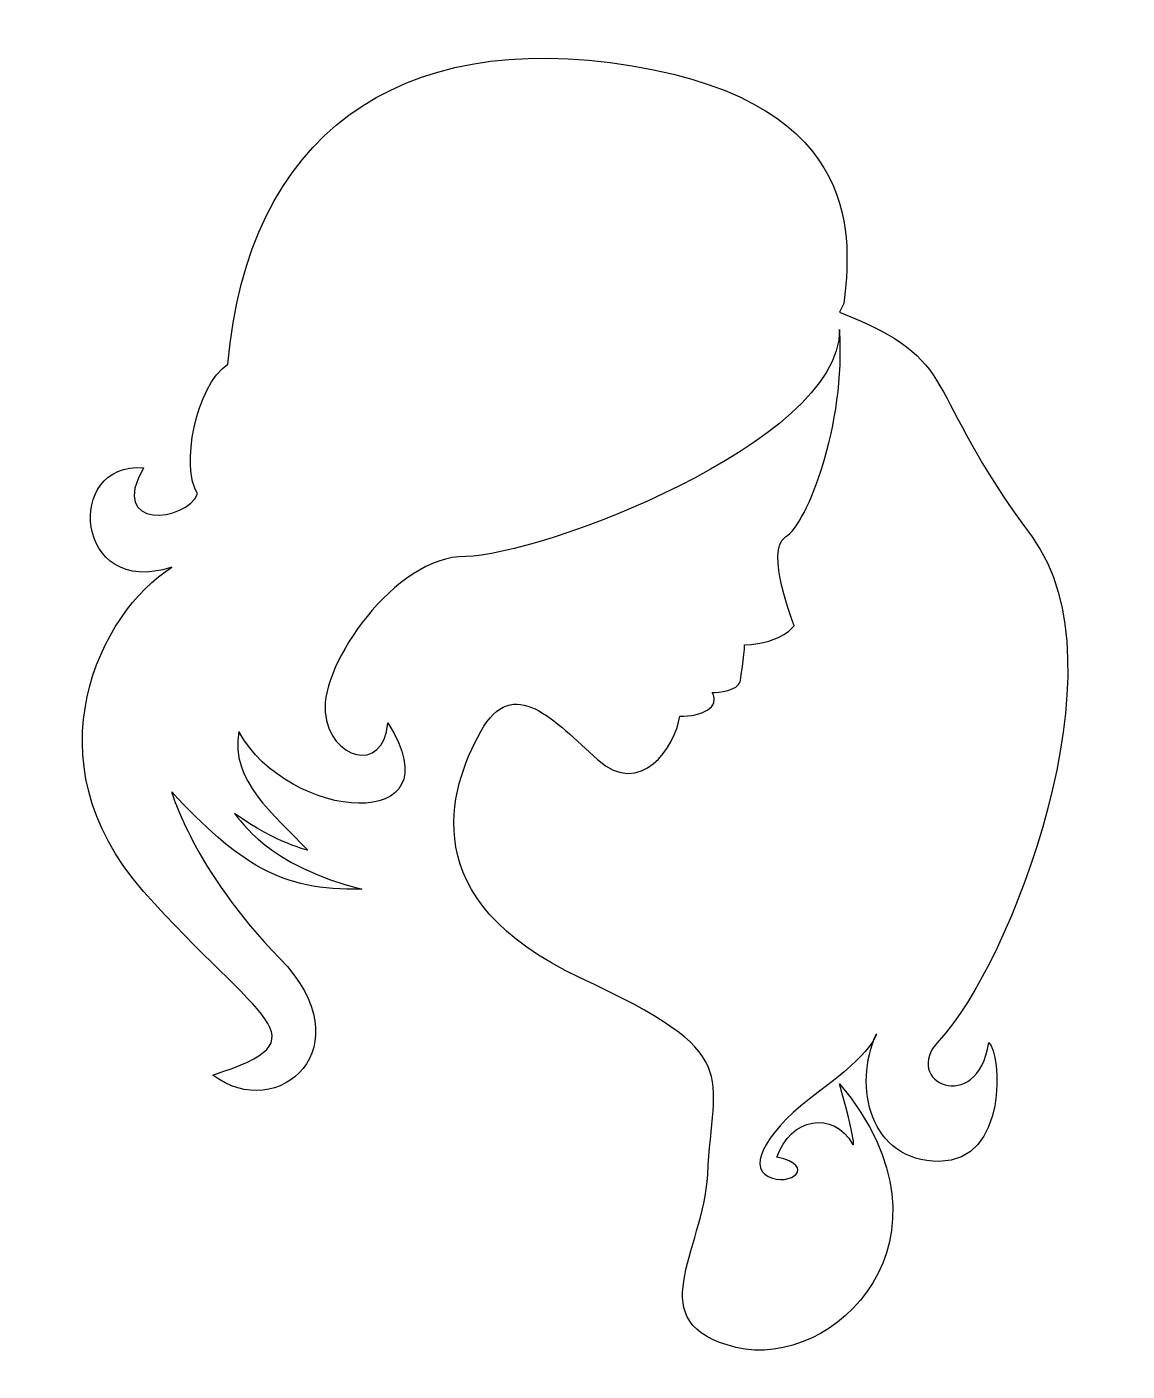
# Model space of a CAD drawing. Header units: centimetres. Extents: x -7.4 to 7.5, y -9 to 9.2.
import ezdxf

# ---------------------------------------------------------------- set-up
doc = ezdxf.new("R2010")
doc.units = ezdxf.units.CM
doc.header["$MEASUREMENT"] = 0
doc.layers.add('Camada 1', color=7, linetype='Continuous')

msp = doc.modelspace()

# ---------------------------------------------------------------- linework, layer by layer
at = {"layer": 'Camada 1'}
for points, knots in [([(3.64335, 5.4295), (3.73119, 6.24966), (3.96556, 8.12423), (0.77289, 8.65146), (0.77289, 8.65146), (-2.41978, 9.17869), (-4.44086, 7.68484), (-4.70446, 4.60935), (-4.70446, 4.60935), (-5.1438, 4.31646), (-5.34885, 3.20343), (-5.11454, 2.85193), (-5.11454, 2.85193), (-5.26099, 2.47114), (-6.34472, 2.35398), (-5.84677, 3.2034), (-5.84677, 3.2034), (-6.93053, 3.29127), (-6.78406, 1.4167), (-5.46601, 1.85604), (-5.46601, 1.85604), (-6.43259, 1.24094), (-7.42845, -0.75077), (-5.84677, -2.53753), (-5.84677, -2.53753), (-4.26509, -4.32429), (-3.35707, -4.52931), (-4.90948, -5.02726), (-4.90948, -5.02726), (-4.03077, -5.70094), (-2.82985, -4.6465), (-4.00148, -3.44561), (-4.00148, -3.44561), (-5.17311, -2.24469), (-5.466, -1.1902), (-5.466, -1.1902), (-5.466, -1.1902), (-4.558, -2.1568), (-4.00148, -2.53756), (-2.88846, -2.50827), (-2.88846, -2.50827), (-4.17722, -2.18606), (-4.52872, -1.57096), (-4.61659, -1.48312), (-4.61659, -1.48312), (-4.03078, -1.8932), (-3.6207, -1.98104), (-3.6207, -1.98104), (-3.6207, -1.98104), (-4.08936, -1.48312), (-4.67517, -1.04381), (-4.55801, -0.37007), (-4.55801, -0.37007), (-3.88433, -1.60028), (-1.57041, -1.77601), (-2.53696, -0.25289), (-2.53696, -0.25289), (-2.59554, -0.95586), (-3.32783, -0.75078), (-3.38638, -0.10644), (-3.38638, -0.10644), (-3.44493, 0.53793), (-2.44907, 2.00247), (-1.48249, 2.00247), (-1.48249, 2.00247), (-0.51591, 2.00247), (3.58476, 3.52557), (3.58476, 5.07796), (3.58476, 5.07796), (3.67263, 3.7892), (3.14545, 2.44181), (2.8525, 2.26607), (2.8525, 2.26607), (2.55955, 2.09033), (2.96968, 1.06515), (2.96968, 1.06515), (2.96968, 1.06515), (2.96968, 1.06515), (2.82323, 0.83083), (2.296, 0.80155), (2.296, 0.80155), (2.296, 0.68437), (2.23737, 0.3036), (2.23737, 0.3036), (2.23737, 0.3036), (2.20811, 0.18642), (1.94448, 0.15715), (1.85661, 0.15715), (1.85661, 0.15715), (1.97379, -0.0479), (1.71011, -0.16503), (1.41724, -0.16503), (1.41724, -0.16503), (1.35866, -0.57511), (0.89006, -1.27808), (0.30424, -0.75087), (0.30424, -0.75087), (-0.28157, -0.22363), (-0.8381, 0.42071), (-1.27747, -0.37008), (-1.27747, -0.37008), (-1.71684, -1.16092), (-2.18549, -2.65473), (0.06987, -3.70917), (0.06987, -3.70917), (2.32526, -4.76364), (1.85665, -4.96869), (1.79802, -6.37461), (1.79802, -6.37461), (1.73941, -7.42908), (0.86076, -8.39568), (2.17881, -8.71787), (2.17881, -8.71787), (3.49686, -9.04006), (5.34217, -7.25332), (3.58475, -5.14441), (3.58475, -5.14441), (3.84838, -6.11101), (3.76049, -5.96451), (3.76049, -5.96451), (3.76049, -5.96451), (3.49691, -5.49588), (2.91107, -5.61306), (2.73534, -6.1403), (2.73534, -6.1403), (3.29189, -6.25743), (2.91105, -6.55035), (2.61816, -6.4039), (2.61816, -6.4039), (2.32529, -6.25743), (2.61877, -5.75342), (3.29184, -5.26153), (3.29184, -5.26153), (4.05342, -4.70503), (4.08271, -4.47072), (4.08271, -4.47072), (4.08271, -4.47072), (3.7605, -5.17367), (3.99484, -6.19885), (4.93213, -6.19885), (4.93213, -6.19885), (5.86942, -6.19885), (5.78155, -4.73428), (5.60581, -4.58783), (5.60581, -4.58783), (5.45936, -5.58372), (4.39709, -5.12602), (4.93213, -4.55857), (4.93213, -4.55857), (5.89873, -3.53342), (7.48041, 0.53797), (6.19163, 2.26612), (6.19163, 2.26612), (4.64353, 4.34194), (5.28363, 4.63867), (3.5848, 5.31235), (3.5848, 5.31235), (3.5848, 5.31235), (3.64335, 5.4295), (3.64335, 5.4295)], [0, 0, 0, 0, 0.02439024, 0.02439024, 0.02439024, 0.02439024, 0.04878049, 0.04878049, 0.04878049, 0.04878049, 0.07317073, 0.07317073, 0.07317073, 0.07317073, 0.09756098, 0.09756098, 0.09756098, 0.09756098, 0.12195122, 0.12195122, 0.12195122, 0.12195122, 0.14634146, 0.14634146, 0.14634146, 0.14634146, 0.17073171, 0.17073171, 0.17073171, 0.17073171, 0.19512195, 0.19512195, 0.19512195, 0.19512195, 0.2195122, 0.2195122, 0.2195122, 0.2195122, 0.24390244, 0.24390244, 0.24390244, 0.24390244, 0.26829268, 0.26829268, 0.26829268, 0.26829268, 0.29268293, 0.29268293, 0.29268293, 0.29268293, 0.31707317, 0.31707317, 0.31707317, 0.31707317, 0.34146341, 0.34146341, 0.34146341, 0.34146341, 0.36585366, 0.36585366, 0.36585366, 0.36585366, 0.3902439, 0.3902439, 0.3902439, 0.3902439, 0.41463415, 0.41463415, 0.41463415, 0.41463415, 0.43902439, 0.43902439, 0.43902439, 0.43902439, 0.46341463, 0.46341463, 0.46341463, 0.46341463, 0.48780488, 0.48780488, 0.48780488, 0.48780488, 0.51219512, 0.51219512, 0.51219512, 0.51219512, 0.53658537, 0.53658537, 0.53658537, 0.53658537, 0.56097561, 0.56097561, 0.56097561, 0.56097561, 0.58536585, 0.58536585, 0.58536585, 0.58536585, 0.6097561, 0.6097561, 0.6097561, 0.6097561, 0.63414634, 0.63414634, 0.63414634, 0.63414634, 0.65853659, 0.65853659, 0.65853659, 0.65853659, 0.68292683, 0.68292683, 0.68292683, 0.68292683, 0.70731707, 0.70731707, 0.70731707, 0.70731707, 0.73170732, 0.73170732, 0.73170732, 0.73170732, 0.75609756, 0.75609756, 0.75609756, 0.75609756, 0.7804878, 0.7804878, 0.7804878, 0.7804878, 0.80487805, 0.80487805, 0.80487805, 0.80487805, 0.82926829, 0.82926829, 0.82926829, 0.82926829, 0.85365854, 0.85365854, 0.85365854, 0.85365854, 0.87804878, 0.87804878, 0.87804878, 0.87804878, 0.90243902, 0.90243902, 0.90243902, 0.90243902, 0.92682927, 0.92682927, 0.92682927, 0.92682927, 0.95121951, 0.95121951, 0.95121951, 0.95121951, 1, 1, 1, 1]), ([(3.64335, 5.4295), (3.64335, 5.4295), (3.64335, 5.4295), (3.64335, 5.4295), (3.64335, 5.4295), (3.64335, 5.4295), (3.64335, 5.4295), (3.64335, 5.4295)], [0, 0, 0, 0, 0.33333333, 0.33333333, 0.33333333, 0.33333333, 1, 1, 1, 1])]:
    msp.add_open_spline(points, degree=3, knots=knots, dxfattribs=at)

doc.saveas('drawing.dxf')
